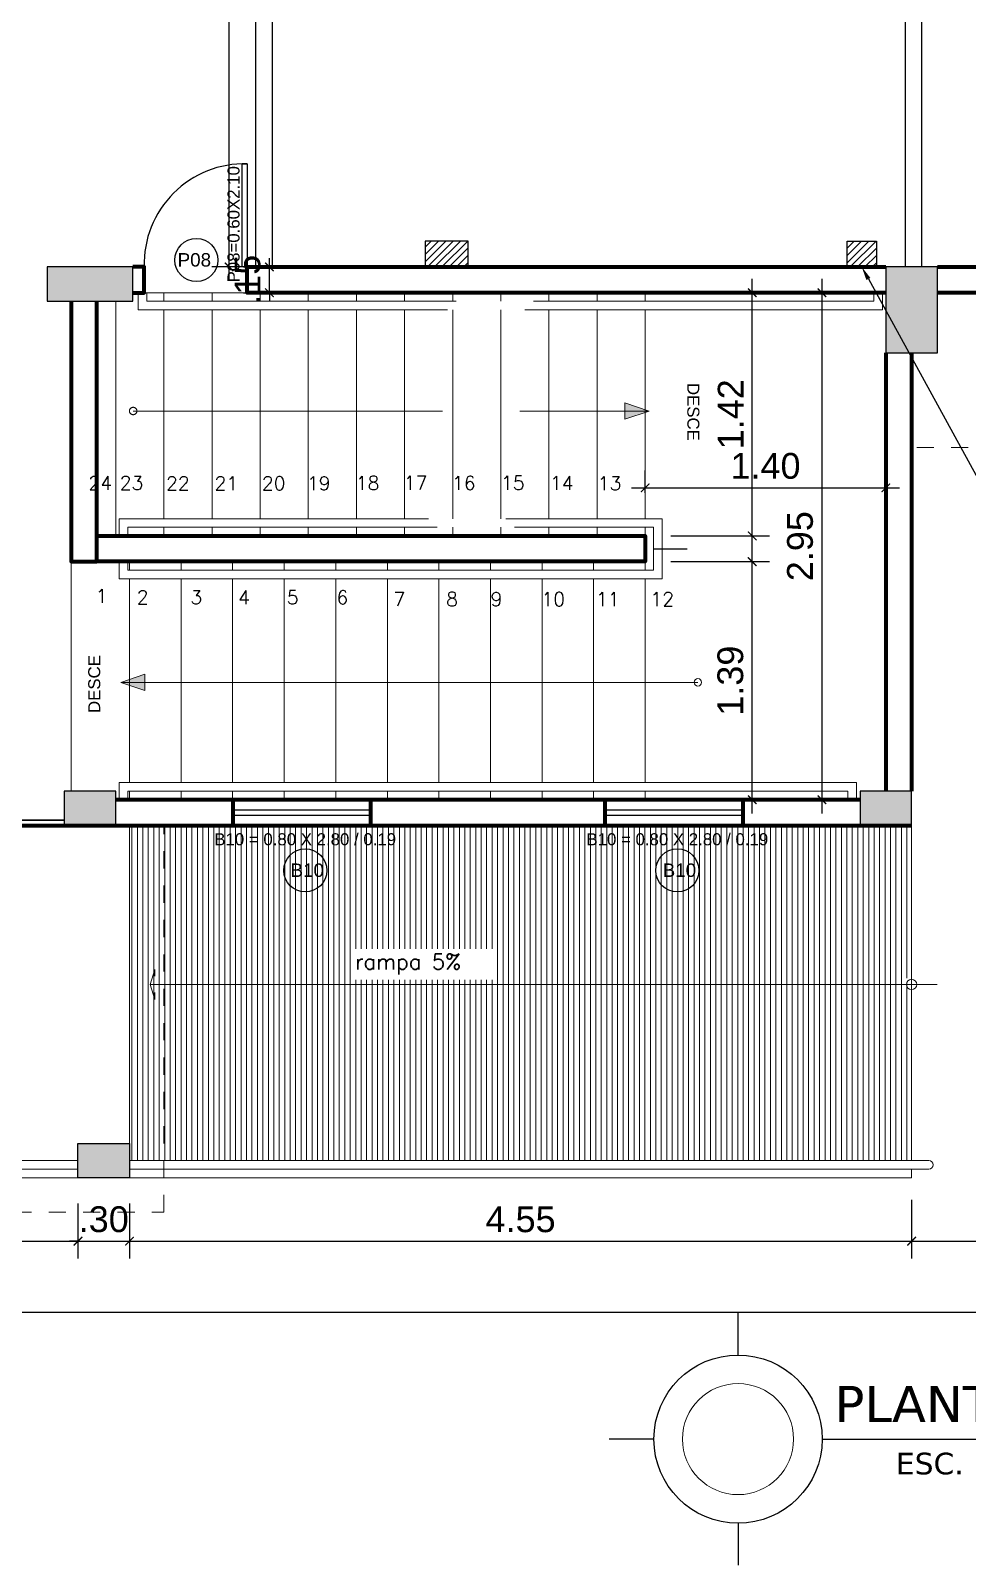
# Model space of a CAD drawing. Header units: metres. Extents: x -15851 to -15710, y 6781 to 6850.
# Drawn here: x -15801.62 to -15796.17, y 6814.26 to 6823.19 of the extents above; entities that cross this region are included whole.
import ezdxf
from ezdxf import colors
from ezdxf.entities.mleader import LeaderData, LeaderLine
from ezdxf.math import Vec2, Vec3

# ---------------------------------------------------------------- set-up
doc = ezdxf.new("R2010")
doc.units = ezdxf.units.M
doc.linetypes.add('ACAD_ISO02W100', pattern=[15, 12, -3])
doc.linetypes.add('HIDDEN', pattern=[0.375, 0.25, -0.125])
for name, color, linetype in [('3', 3, 'Continuous'), ('ARCO', 1, 'Continuous'), ('Divisórias de Gesso Acartonado', 42, 'Continuous'), ('ESQUADRIAS', 2, 'Continuous'), ('pilares', 253, 'Continuous'), ('Shafts', 1, 'Continuous'), ('TEXTO', 7, 'Continuous'), ('Texto Esquadrias', 7, 'Continuous')]:
    doc.layers.add(name, color=color, linetype=linetype)
for name, color, linetype, lineweight in [('cota', 18, 'Continuous', 9), ('hachura interna', 49, 'Continuous', 9), ('linha', 1, 'Continuous', 9), ('Linha 1', 1, 'Continuous', 13), ('Linha 2', 2, 'Continuous', 20), ('linha2', 2, 'Continuous', 20), ('parede', 8, 'Continuous', 80), ('parede-0', 1, 'Continuous', 30), ('PISO', 8, 'Continuous', 13), ('projeção', 25, 'ACAD_ISO02W100', 9)]:
    doc.layers.add(name, color=color, linetype=linetype, lineweight=lineweight)
doc.styles.add('AMBI', font='arial.ttf')
doc.styles.add('arial', font='arial.ttf')
doc.styles.add('romans', font='romans.shx')
doc.styles.add('VERDANA', font='verdana.ttf')
doc.dimstyles.new('1-50', dxfattribs={"dimtxt": 0.15, "dimasz": 0.05, "dimexe": 0.1, "dimexo": 0.15, "dimgap": 0.05, "dimtad": 1, "dimzin": 4, "dimdsep": 46, "dimtxsty": 'arial', "dimblk": 'ARCHTICK', "dimcen": 0, "dimdle": 0.08, "dimclrd": 256, "dimclre": 256, "dimclrt": 256, "dimadec": 1, "dimazin": 0, "dimtfac": 1, "dimtix": 1, "dimtmove": 0, "dimatfit": 0, "dimldrblk": 'ARCHTICK', "dimfxl": 1, "dimtolj": 1, "dimarcsym": 0})
pattern_1 = [(45, (1.399288, -0.671344), (-0.021213203436, 0.021213203436), [])]

# ---------------------------------------------------------------- blocks, each defined once
blk = doc.blocks.new('_ArchTick')
at = {"color": 0, "linetype": 'ByBlock', "const_width": 0.15}
blk.add_lwpolyline([(-0.5, -0.5), (0.5, 0.5)], dxfattribs=at)
blk = doc.blocks.new('*D678')
at = {"layer": 'cota', "lineweight": -2, "transparency": 16777216}
for p, q in [((-15797.4245, 6818.6373), (-15797.4245, 6820.1823)), ((-15797.8973, 6820.1023), (-15797.3245, 6820.1023)), ((-15797.5745, 6818.7173), (-15797.5245, 6818.7173))]:
    blk.add_line(p, q, dxfattribs=at)
at = {"layer": 'Defpoints', "color": 0, "transparency": 16777216}
for p in [(-15798.0473, 6820.1023), (-15797.4245, 6820.1023), (-15797.4245, 6818.7173)]:
    blk.add_point(p, dxfattribs=at)
at = {"layer": 'cota', "lineweight": -2, "transparency": 16777216, "xscale": 0.05, "yscale": 0.05, "zscale": 0.05}
for p, rotation in [((-15797.4245, 6820.1023), 90), ((-15797.4245, 6818.7173), 270)]:
    blk.add_blockref('_ArchTick', p, dxfattribs=dict(at, rotation=rotation))
at = {"layer": 'cota', "transparency": 16777216, "insert": (-15797.5511, 6819.4098), "char_height": 0.15, "attachment_point": 5, "rotation": 90, "style": 'arial'}
blk.add_mtext('\\A1;1.39', dxfattribs=at)
blk = doc.blocks.new('*D679')
at = {"layer": 'Defpoints', "color": 0, "ltscale": 0.15, "transparency": 16777216}
for p in [(-15797.4245, 6821.6673), (-15797.4245, 6821.6673), (-15798.0473, 6820.2523)]:
    blk.add_point(p, dxfattribs=at)
at = {"layer": 'projeção', "lineweight": -2, "ltscale": 0.15, "transparency": 16777216}
for p, q in [((-15797.5745, 6821.6673), (-15797.5245, 6821.6673)), ((-15797.4245, 6820.1723), (-15797.4245, 6821.7473)), ((-15797.8973, 6820.2523), (-15797.3245, 6820.2523))]:
    blk.add_line(p, q, dxfattribs=at)
at = {"layer": 'projeção', "lineweight": -2, "ltscale": 0.15, "transparency": 16777216, "xscale": 0.05, "yscale": 0.05, "zscale": 0.05}
for p, rotation in [((-15797.4245, 6821.6673), 90), ((-15797.4245, 6820.2523), 270)]:
    blk.add_blockref('_ArchTick', p, dxfattribs=dict(at, rotation=rotation))
at = {"layer": 'projeção', "ltscale": 0.15, "transparency": 16777216, "insert": (-15797.5498, 6820.9598), "char_height": 0.15, "attachment_point": 5, "rotation": 90, "style": 'arial'}
blk.add_mtext('\\A1;1.42', dxfattribs=at)
blk = doc.blocks.new('*D590')
at = {"layer": 'cota', "lineweight": -2, "transparency": 16777216}
for p, q in [((-15797.0417, 6821.6673), (-15797.1192, 6821.6673)), ((-15797.0192, 6821.7473), (-15797.0192, 6818.6373)), ((-15797.0417, 6818.7173), (-15797.1192, 6818.7173))]:
    blk.add_line(p, q, dxfattribs=at)
at = {"layer": 'Defpoints', "color": 0, "transparency": 16777216}
for p in [(-15796.8917, 6821.6673), (-15797.0192, 6818.7173), (-15796.8917, 6818.7173)]:
    blk.add_point(p, dxfattribs=at)
at = {"layer": 'cota', "lineweight": -2, "transparency": 16777216, "xscale": 0.05, "yscale": 0.05, "zscale": 0.05}
for p, rotation in [((-15797.0192, 6821.6673), 90), ((-15797.0192, 6818.7173), 270)]:
    blk.add_blockref('_ArchTick', p, dxfattribs=dict(at, rotation=rotation))
at = {"layer": 'cota', "transparency": 16777216, "insert": (-15797.1458, 6820.1923), "char_height": 0.15, "attachment_point": 5, "rotation": 90, "style": 'arial'}
blk.add_mtext('\\A1;2.95', dxfattribs=at)
blk = doc.blocks.new('*D591')
at = {"layer": 'cota', "lineweight": -2, "transparency": 16777216}
for p, q in [((-15797.0417, 6821.6673), (-15797.1192, 6821.6673)), ((-15797.0192, 6821.7473), (-15797.0192, 6818.6373)), ((-15797.0417, 6818.7173), (-15797.1192, 6818.7173))]:
    blk.add_line(p, q, dxfattribs=at)
at = {"layer": 'Defpoints', "color": 0, "transparency": 16777216}
for p in [(-15796.8917, 6821.6673), (-15797.0192, 6818.7173), (-15796.8917, 6818.7173)]:
    blk.add_point(p, dxfattribs=at)
at = {"layer": 'cota', "lineweight": -2, "transparency": 16777216, "xscale": 0.05, "yscale": 0.05, "zscale": 0.05}
for p, rotation in [((-15797.0192, 6821.6673), 90), ((-15797.0192, 6818.7173), 270)]:
    blk.add_blockref('_ArchTick', p, dxfattribs=dict(at, rotation=rotation))
at = {"layer": 'cota', "transparency": 16777216, "insert": (-15797.1458, 6820.1923), "char_height": 0.15, "attachment_point": 5, "rotation": 90, "style": 'arial'}
blk.add_mtext('\\A1;2.95', dxfattribs=at)
blk = doc.blocks.new('*D589')
at = {"layer": 'Defpoints', "color": 0, "ltscale": 0.15, "transparency": 16777216}
for p in [(-15796.6473, 6820.5321), (-15796.6473, 6820.5321), (-15798.0473, 6820.3523)]:
    blk.add_point(p, dxfattribs=at)
at = {"layer": 'projeção', "lineweight": -2, "ltscale": 0.15, "transparency": 16777216}
for p, q in [((-15796.6473, 6820.6821), (-15796.6473, 6820.6321)), ((-15798.0473, 6820.5023), (-15798.0473, 6820.6321)), ((-15798.1273, 6820.5321), (-15796.5673, 6820.5321))]:
    blk.add_line(p, q, dxfattribs=at)
at = {"layer": 'projeção', "lineweight": -2, "ltscale": 0.15, "transparency": 16777216, "xscale": 0.05, "yscale": 0.05, "zscale": 0.05, "rotation": 180}
blk.add_blockref('_ArchTick', (-15798.0473, 6820.5321), dxfattribs=at)
at = {"layer": 'projeção', "lineweight": -2, "ltscale": 0.15, "transparency": 16777216, "xscale": 0.05, "yscale": 0.05, "zscale": 0.05}
blk.add_blockref('_ArchTick', (-15796.6473, 6820.5321), dxfattribs=at)
at = {"layer": 'projeção', "ltscale": 0.15, "transparency": 16777216, "insert": (-15797.3473, 6820.6587), "char_height": 0.15, "attachment_point": 5, "style": 'arial'}
blk.add_mtext('\\A1;1.40', dxfattribs=at)
blk = doc.blocks.new('sdfsf')
at = {"layer": 'linha'}
h = blk.add_hatch(color=256, dxfattribs=at)
h.dxf.hatch_style = 1
h.paths.add_polyline_path([(-15784.0211, 6819.7683), (-15784.1609, 6819.7214), (-15784.0211, 6819.7214)])
h.paths.add_polyline_path([(-15784.0211, 6819.7214), (-15784.1609, 6819.7214), (-15784.0211, 6819.6745)])
blk.add_line((-15780.8034, 6819.7214), (-15784.1609, 6819.7214), dxfattribs=at)
blk.add_lwpolyline([(-15784.0211, 6819.6745), (-15784.1609, 6819.7214), (-15784.0211, 6819.7683)], close=True, dxfattribs=at)
blk.add_circle((-15780.8034, 6819.7214), 0.0216, dxfattribs=at)
blk = doc.blocks.new('*D606')
at = {"layer": 'cota', "lineweight": -2, "transparency": 16777216}
for p, q in [((-15796.4973, 6816.3883), (-15796.4973, 6816.0486)), ((-15791.8673, 6816.3883), (-15791.8673, 6816.0486)), ((-15796.5773, 6816.1486), (-15791.7873, 6816.1486))]:
    blk.add_line(p, q, dxfattribs=at)
at = {"layer": 'Defpoints', "color": 0, "transparency": 16777216}
for p in [(-15796.4973, 6816.5383), (-15791.8673, 6816.5383), (-15791.8673, 6816.1486)]:
    blk.add_point(p, dxfattribs=at)
at = {"layer": 'cota', "lineweight": -2, "transparency": 16777216, "xscale": 0.05, "yscale": 0.05, "zscale": 0.05, "rotation": 180}
blk.add_blockref('_ArchTick', (-15796.4973, 6816.1486), dxfattribs=at)
at = {"layer": 'cota', "lineweight": -2, "transparency": 16777216, "xscale": 0.05, "yscale": 0.05, "zscale": 0.05}
blk.add_blockref('_ArchTick', (-15791.8673, 6816.1486), dxfattribs=at)
at = {"layer": 'cota', "transparency": 16777216, "insert": (-15794.1823, 6816.2753), "char_height": 0.15, "attachment_point": 5, "style": 'arial'}
blk.add_mtext('\\A1;4.63', dxfattribs=at)
blk = doc.blocks.new('*D608')
at = {"layer": 'cota', "lineweight": -2, "transparency": 16777216}
for p, q in [((-15815.7673, 6816.5383), (-15815.7673, 6815.6363)), ((-15791.5673, 6816.5383), (-15791.5673, 6815.6363)), ((-15815.8473, 6815.7363), (-15791.4873, 6815.7363))]:
    blk.add_line(p, q, dxfattribs=at)
at = {"layer": 'Defpoints', "color": 0, "transparency": 16777216}
for p in [(-15815.7673, 6816.6883), (-15791.5673, 6816.6883), (-15791.5673, 6815.7363)]:
    blk.add_point(p, dxfattribs=at)
at = {"layer": 'cota', "lineweight": -2, "transparency": 16777216, "xscale": 0.05, "yscale": 0.05, "zscale": 0.05, "rotation": 180}
blk.add_blockref('_ArchTick', (-15815.7673, 6815.7363), dxfattribs=at)
at = {"layer": 'cota', "lineweight": -2, "transparency": 16777216, "xscale": 0.05, "yscale": 0.05, "zscale": 0.05}
blk.add_blockref('_ArchTick', (-15791.5673, 6815.7363), dxfattribs=at)
at = {"layer": 'cota', "transparency": 16777216, "insert": (-15803.6673, 6815.8629), "char_height": 0.15, "attachment_point": 5, "style": 'arial'}
blk.add_mtext('\\A1;24.20', dxfattribs=at)
blk = doc.blocks.new('*D625')
at = {"layer": 'cota', "lineweight": -2, "transparency": 16777216}
for p, q in [((-15800.2336, 6821.8173), (-15800.2336, 6821.8673)), ((-15800.3836, 6821.8173), (-15800.3336, 6821.8173)), ((-15800.2336, 6821.6673), (-15800.2336, 6821.8173)), ((-15800.3836, 6821.6673), (-15800.3336, 6821.6673)), ((-15800.2336, 6821.6673), (-15800.2336, 6821.6173))]:
    blk.add_line(p, q, dxfattribs=at)
at = {"layer": 'Defpoints', "color": 0, "transparency": 16777216}
for p in [(-15800.2336, 6821.8173), (-15800.2336, 6821.8173), (-15800.2336, 6821.6673)]:
    blk.add_point(p, dxfattribs=at)
at = {"layer": 'cota', "lineweight": -2, "transparency": 16777216, "xscale": 0.05, "yscale": 0.05, "zscale": 0.05}
for p, rotation in [((-15800.2336, 6821.8173), 270), ((-15800.2336, 6821.6673), 90)]:
    blk.add_blockref('_ArchTick', p, dxfattribs=dict(at, rotation=rotation))
at = {"layer": 'cota', "transparency": 16777216, "insert": (-15800.3602, 6821.7423), "char_height": 0.15, "attachment_point": 5, "rotation": 90, "style": 'arial'}
blk.add_mtext('\\A1;.15', dxfattribs=at)
blk = doc.blocks.new('*D626')
at = {"layer": 'cota', "lineweight": -2, "transparency": 16777216}
for p, q in [((-15800.4684, 6821.7373), (-15800.4684, 6827.4973)), ((-15800.6184, 6827.4173), (-15800.5684, 6827.4173)), ((-15800.3836, 6821.8173), (-15800.5684, 6821.8173))]:
    blk.add_line(p, q, dxfattribs=at)
at = {"layer": 'Defpoints', "color": 0, "transparency": 16777216}
for p in [(-15800.4684, 6827.4173), (-15800.4684, 6827.4173), (-15800.2336, 6821.8173)]:
    blk.add_point(p, dxfattribs=at)
at = {"layer": 'cota', "lineweight": -2, "transparency": 16777216, "xscale": 0.05, "yscale": 0.05, "zscale": 0.05}
for p, rotation in [((-15800.4684, 6827.4173), 90), ((-15800.4684, 6821.8173), 270)]:
    blk.add_blockref('_ArchTick', p, dxfattribs=dict(at, rotation=rotation))
at = {"layer": 'cota', "transparency": 16777216, "insert": (-15800.595, 6824.6173), "char_height": 0.15, "attachment_point": 5, "rotation": 90, "style": 'arial'}
blk.add_mtext('\\A1;5.60', dxfattribs=at)
blk = doc.blocks.new('*D683')
at = {"layer": 'cota', "lineweight": -2, "transparency": 16777216}
for p, q in [((-15803.8173, 6816.3673), (-15803.8173, 6816.0486)), ((-15801.3473, 6816.3673), (-15801.3473, 6816.0486)), ((-15803.8973, 6816.1486), (-15801.2673, 6816.1486))]:
    blk.add_line(p, q, dxfattribs=at)
at = {"layer": 'Defpoints', "color": 0, "transparency": 16777216}
for p in [(-15803.8173, 6816.5173), (-15801.3473, 6816.5173), (-15801.3473, 6816.1486)]:
    blk.add_point(p, dxfattribs=at)
at = {"layer": 'cota', "lineweight": -2, "transparency": 16777216, "xscale": 0.05, "yscale": 0.05, "zscale": 0.05, "rotation": 180}
blk.add_blockref('_ArchTick', (-15803.8173, 6816.1486), dxfattribs=at)
at = {"layer": 'cota', "lineweight": -2, "transparency": 16777216, "xscale": 0.05, "yscale": 0.05, "zscale": 0.05}
blk.add_blockref('_ArchTick', (-15801.3473, 6816.1486), dxfattribs=at)
at = {"layer": 'cota', "transparency": 16777216, "insert": (-15802.5823, 6816.2739), "char_height": 0.15, "attachment_point": 5, "style": 'arial'}
blk.add_mtext('\\A1;2.47', dxfattribs=at)
blk = doc.blocks.new('*D684')
at = {"layer": 'cota', "lineweight": -2, "transparency": 16777216}
for p, q in [((-15801.3473, 6816.3673), (-15801.3473, 6816.0486)), ((-15801.0473, 6816.3673), (-15801.0473, 6816.0486)), ((-15801.3473, 6816.1486), (-15801.3973, 6816.1486)), ((-15801.3473, 6816.1486), (-15801.0473, 6816.1486)), ((-15801.0473, 6816.1486), (-15800.9973, 6816.1486))]:
    blk.add_line(p, q, dxfattribs=at)
at = {"layer": 'Defpoints', "color": 0, "transparency": 16777216}
for p in [(-15801.3473, 6816.5173), (-15801.0473, 6816.5173), (-15801.0473, 6816.1486)]:
    blk.add_point(p, dxfattribs=at)
at = {"layer": 'cota', "lineweight": -2, "transparency": 16777216, "xscale": 0.05, "yscale": 0.05, "zscale": 0.05}
blk.add_blockref('_ArchTick', (-15801.3473, 6816.1486), dxfattribs=at)
at = {"layer": 'cota', "lineweight": -2, "transparency": 16777216, "xscale": 0.05, "yscale": 0.05, "zscale": 0.05, "rotation": 180}
blk.add_blockref('_ArchTick', (-15801.0473, 6816.1486), dxfattribs=at)
at = {"layer": 'cota', "transparency": 16777216, "insert": (-15801.1973, 6816.2753), "char_height": 0.15, "attachment_point": 5, "style": 'arial'}
blk.add_mtext('\\A1;.30', dxfattribs=at)
blk = doc.blocks.new('*D685')
at = {"layer": 'cota', "lineweight": -2, "transparency": 16777216}
for p, q in [((-15801.0473, 6816.3673), (-15801.0473, 6816.0486)), ((-15796.4973, 6816.3673), (-15796.4973, 6816.0486)), ((-15801.1273, 6816.1486), (-15796.4173, 6816.1486))]:
    blk.add_line(p, q, dxfattribs=at)
at = {"layer": 'Defpoints', "color": 0, "transparency": 16777216}
for p in [(-15801.0473, 6816.5173), (-15796.4973, 6816.5173), (-15796.4973, 6816.1486)]:
    blk.add_point(p, dxfattribs=at)
at = {"layer": 'cota', "lineweight": -2, "transparency": 16777216, "xscale": 0.05, "yscale": 0.05, "zscale": 0.05, "rotation": 180}
blk.add_blockref('_ArchTick', (-15801.0473, 6816.1486), dxfattribs=at)
at = {"layer": 'cota', "lineweight": -2, "transparency": 16777216, "xscale": 0.05, "yscale": 0.05, "zscale": 0.05}
blk.add_blockref('_ArchTick', (-15796.4973, 6816.1486), dxfattribs=at)
at = {"layer": 'cota', "transparency": 16777216, "insert": (-15798.7723, 6816.2749), "char_height": 0.15, "attachment_point": 5, "style": 'arial'}
blk.add_mtext('\\A1;4.55', dxfattribs=at)

msp = doc.modelspace()

# ---------------------------------------------------------------- hatches: boundary and pattern name
at = {"layer": 'hachura interna'}
h = msp.add_hatch(dxfattribs=at)
h.set_pattern_fill('LINE', color=256, scale=0.01, angle=90, style=0)
h.set_pattern_definition([(90, (-15592.18182, 6752.189193), (-0.03175, 2e-18), [])])
edge = h.paths.add_edge_path()
edge.add_arc((-15796.4973, 6817.6673), 0.03, 180, 270, ccw=False)
edge.add_arc((-15796.4973, 6817.6673), 0.03, 90, 180, ccw=False)
edge.add_line((-15796.4973, 6817.6973), (-15796.4973, 6818.5673))
edge.add_line((-15796.4973, 6818.5673), (-15801.0473, 6818.5673))
edge.add_line((-15801.0473, 6818.5673), (-15801.0473, 6816.6173))
edge.add_line((-15801.0473, 6816.6173), (-15796.4973, 6816.6173))
edge.add_line((-15796.4973, 6816.6173), (-15796.4973, 6817.6373))
h.paths.add_polyline_path([(-15799.7482, 6817.6699), (-15798.9082, 6817.6699), (-15798.9082, 6817.8499), (-15799.7482, 6817.8499)], flags=16)
at = {"layer": 'pilares'}
h = msp.add_hatch(color=256, dxfattribs=at)
h.paths.add_polyline_path([(-15796.4973, 6818.7673), (-15796.7973, 6818.7673), (-15796.7973, 6818.5673), (-15796.4973, 6818.5673)])
h.paths.add_polyline_path([(-15801.1273, 6818.7673), (-15801.4273, 6818.7673), (-15801.4273, 6818.5673), (-15801.1273, 6818.5673)])
h.paths.add_polyline_path([(-15803.8173, 6818.7673), (-15804.1173, 6818.7673), (-15804.1173, 6818.5673), (-15803.8173, 6818.5673)])
h.paths.add_polyline_path([(-15805.9073, 6821.8173), (-15806.2073, 6821.8173), (-15806.2073, 6821.3173), (-15805.9073, 6821.3173)])
h.paths.add_polyline_path([(-15810.6873, 6821.8173), (-15810.9873, 6821.8173), (-15810.9873, 6821.3173), (-15810.6873, 6821.3173)])
h.paths.add_polyline_path([(-15815.4673, 6821.8173), (-15815.7673, 6821.8173), (-15815.7673, 6821.3173), (-15815.4673, 6821.3173)])
h.paths.add_polyline_path([(-15815.4673, 6827.9173), (-15815.7673, 6827.9173), (-15815.7673, 6827.4173), (-15815.4673, 6827.4173)])
h.paths.add_polyline_path([(-15810.6873, 6827.9173), (-15810.9873, 6827.9173), (-15810.9873, 6827.4173), (-15810.6873, 6827.4173)])
h.paths.add_polyline_path([(-15805.9073, 6827.9173), (-15806.2073, 6827.9173), (-15806.2073, 6827.4173), (-15805.9073, 6827.4173)])
h.paths.add_polyline_path([(-15801.1273, 6827.9173), (-15801.4273, 6827.9173), (-15801.4273, 6827.4173), (-15801.1273, 6827.4173)])
h.paths.add_polyline_path([(-15796.3473, 6827.9173), (-15796.6473, 6827.9173), (-15796.6473, 6827.4173), (-15796.3473, 6827.4173)])
h.paths.add_polyline_path([(-15796.3473, 6821.8173), (-15796.6473, 6821.8173), (-15796.6473, 6821.3173), (-15796.3473, 6821.3173)])
h.paths.add_polyline_path([(-15791.5673, 6821.8173), (-15791.8673, 6821.8173), (-15791.8673, 6821.3173), (-15791.5673, 6821.3173)])
h.paths.add_polyline_path([(-15791.5673, 6827.9173), (-15791.8673, 6827.9173), (-15791.8673, 6827.4173), (-15791.5673, 6827.4173)])
h.paths.add_polyline_path([(-15791.5673, 6834.1473), (-15791.8673, 6834.1473), (-15791.8673, 6833.6473), (-15791.5673, 6833.6473)])
h.paths.add_polyline_path([(-15796.3473, 6834.1473), (-15796.6473, 6834.1473), (-15796.6473, 6833.6473), (-15796.3473, 6833.6473)])
h.paths.add_polyline_path([(-15798.6773, 6832.1673), (-15798.9773, 6832.1673), (-15798.9773, 6831.9673), (-15798.6773, 6831.9673)])
h.paths.add_polyline_path([(-15801.2423, 6834.1473), (-15801.5423, 6834.1473), (-15801.5423, 6833.6473), (-15801.2423, 6833.6473)])
h.paths.add_polyline_path([(-15805.7123, 6834.1473), (-15806.0123, 6834.1473), (-15806.0123, 6833.6473), (-15805.7123, 6833.6473)])
h.paths.add_polyline_path([(-15803.5173, 6832.1673), (-15803.8173, 6832.1673), (-15803.8173, 6831.9673), (-15803.5173, 6831.9673)])
h.paths.add_polyline_path([(-15808.3573, 6832.1673), (-15808.6573, 6832.1673), (-15808.6573, 6831.9673), (-15808.3573, 6831.9673)])
h.paths.add_polyline_path([(-15810.6873, 6834.1473), (-15810.9873, 6834.1473), (-15810.9873, 6833.6473), (-15810.6873, 6833.6473)])
h.paths.add_polyline_path([(-15815.4673, 6834.1473), (-15815.7673, 6834.1473), (-15815.7673, 6833.6473), (-15815.4673, 6833.6473)])
h.paths.add_polyline_path([(-15810.3373, 6837.5973), (-15810.7373, 6837.5973), (-15810.7373, 6837.3973), (-15810.3373, 6837.3973)])
h.paths.add_polyline_path([(-15805.8573, 6837.5973), (-15806.2573, 6837.5973), (-15806.2573, 6837.3973), (-15805.8573, 6837.3973)])
h.paths.add_polyline_path([(-15801.0773, 6837.5973), (-15801.4773, 6837.5973), (-15801.4773, 6837.3973), (-15801.0773, 6837.3973)])
h.paths.add_polyline_path([(-15796.6073, 6837.5973), (-15797.0073, 6837.5973), (-15797.0073, 6837.3973), (-15796.6073, 6837.3973)])
for points in [[(-15801.0273, 6821.8173), (-15801.5273, 6821.8173), (-15801.5273, 6821.6173), (-15801.0273, 6821.6173)], [(-15801.0473, 6816.7173), (-15801.3473, 6816.7173), (-15801.3473, 6816.5173), (-15801.0473, 6816.5173)]]:
    msp.add_hatch(color=256, dxfattribs=at).paths.add_polyline_path(points)
at = {"layer": 'projeção', "ltscale": 0.15}
h = msp.add_hatch(color=256, dxfattribs=at)
h.dxf.hatch_style = 1
h.paths.add_polyline_path([(-15798.1649, 6820.932), (-15798.025, 6820.9788), (-15798.1649, 6820.9788)])
h.paths.add_polyline_path([(-15798.1649, 6820.9788), (-15798.025, 6820.9788), (-15798.1649, 6821.0257)])
at = {"layer": 'Shafts'}
h = msp.add_hatch(dxfattribs=at)
h.set_pattern_fill('_USER', color=256, scale=0.03, angle=45, style=0, pattern_type=0)
h.set_pattern_definition(pattern_1)
h.paths.add_polyline_path([(-15799.0773, 6821.9673), (-15799.3273, 6821.9673), (-15799.3273, 6821.8173), (-15799.0773, 6821.8173)])
h = msp.add_hatch(dxfattribs=at)
h.set_pattern_fill('_USER', color=256, scale=0.03, angle=45, style=0, pattern_type=0)
h.set_pattern_definition(pattern_1)
h.paths.add_polyline_path([(-15796.7023, 6821.9673), (-15796.8723, 6821.9673), (-15796.8723, 6821.8173), (-15796.7023, 6821.8173)])

# ---------------------------------------------------------------- linework, layer by layer
at = {"layer": '3'}
for p, q in [((-15797.5071, 6815.4862), (-15797.5071, 6815.731)), ((-15797.9965, 6814.9967), (-15798.2578, 6814.9967)), ((-15797.0176, 6814.9967), (-15792.2856, 6814.9967)), ((-15797.5071, 6814.5073), (-15797.5071, 6814.2625))]:
    msp.add_line(p, q, dxfattribs=at)
msp.add_circle((-15797.5071, 6814.9967), 0.4895, dxfattribs=at)
at = {"layer": 'ARCO'}
msp.add_arc((-15800.3773, 6821.8323), 0.5852, 88.5312, 181.4688, dxfattribs=at)
at = {"layer": 'Divisórias de Gesso Acartonado'}
for p, q in [((-15796.5323, 6821.8173), (-15796.5323, 6827.4173)), ((-15796.4373, 6821.8173), (-15796.4373, 6827.4173))]:
    msp.add_line(p, q, dxfattribs=at)
msp.add_lwpolyline([(-15800.3123, 6821.8173), (-15800.3123, 6824.0223), (-15800.3123, 6824.0223), (-15800.2173, 6824.0223), (-15800.2173, 6823.9523), (-15798.9973, 6823.9523), (-15798.9973, 6827.1017), (-15798.0081, 6827.6823), (-15797.7723, 6827.6823), (-15797.7723, 6827.5873), (-15797.9823, 6827.5873), (-15798.9023, 6827.0473), (-15798.9023, 6823.8573), (-15800.2173, 6823.8573), (-15800.2173, 6821.8173)], dxfattribs=at)
at = {"layer": 'ESQUADRIAS', "color": 1}
for p, q in [((-15800.4448, 6818.7173), (-15799.6448, 6818.7173)), ((-15798.2798, 6818.7173), (-15797.4798, 6818.7173)), ((-15799.6448, 6818.5673), (-15800.4448, 6818.5673)), ((-15797.4798, 6818.5673), (-15798.2798, 6818.5673))]:
    msp.add_line(p, q, dxfattribs=at)
at = {"layer": 'ESQUADRIAS'}
msp.add_lwpolyline([(-15800.3923, 6821.8173), (-15800.3923, 6822.4173), (-15800.3623, 6822.4173), (-15800.3623, 6821.8173)], close=True, dxfattribs=at)
at = {"layer": 'ESQUADRIAS', "linetype": 'ByBlock', "ltscale": 0.15}
for points in [[(-15799.6448, 6818.6573), (-15800.4448, 6818.6573), (-15800.4448, 6818.6273), (-15799.6448, 6818.6273)], [(-15797.4798, 6818.6573), (-15798.2798, 6818.6573), (-15798.2798, 6818.6273), (-15797.4798, 6818.6273)]]:
    msp.add_lwpolyline(points, close=True, dxfattribs=at)
at = {"layer": 'linha'}
for p, q in [((-15801.3873, 6820.1023), (-15801.3873, 6818.7673)), ((-15801.0473, 6820.1023), (-15801.0473, 6820.0523)), ((-15800.7473, 6820.1023), (-15800.7473, 6820.0523)), ((-15800.4473, 6820.1023), (-15800.4473, 6820.0523)), ((-15800.1473, 6820.1023), (-15800.1473, 6820.0523)), ((-15799.8473, 6820.1023), (-15799.8473, 6820.0523)), ((-15799.5473, 6820.1023), (-15799.5473, 6820.0523)), ((-15799.2473, 6820.1023), (-15799.2473, 6820.0523)), ((-15798.9473, 6820.1023), (-15798.9473, 6820.0523)), ((-15798.6473, 6820.1023), (-15798.6473, 6820.0523)), ((-15798.3473, 6820.1023), (-15798.3473, 6820.0523)), ((-15798.0473, 6820.1023), (-15798.0473, 6820.0523)), ((-15801.0473, 6820.0023), (-15801.0473, 6818.8173)), ((-15801.0473, 6820.0023), (-15801.0473, 6818.8173)), ((-15800.7473, 6820.0023), (-15800.7473, 6818.8173)), ((-15800.4473, 6820.0023), (-15800.4473, 6818.8173)), ((-15800.1473, 6820.0023), (-15800.1473, 6818.8173)), ((-15799.8473, 6820.0023), (-15799.8473, 6818.8173)), ((-15799.5473, 6820.0023), (-15799.5473, 6818.8173)), ((-15799.2473, 6820.0023), (-15799.2473, 6818.8173)), ((-15798.9473, 6820.0023), (-15798.9473, 6818.8173)), ((-15798.6473, 6820.0023), (-15798.6473, 6818.8173)), ((-15798.3473, 6820.0023), (-15798.3473, 6818.8173)), ((-15798.0473, 6820.0023), (-15798.0473, 6818.8173)), ((-15801.0473, 6818.7673), (-15801.0473, 6818.7173)), ((-15801.0473, 6818.7673), (-15801.0473, 6818.7173)), ((-15800.7473, 6818.7673), (-15800.7473, 6818.7173)), ((-15800.7473, 6818.7673), (-15800.7473, 6818.7173)), ((-15800.4473, 6818.7673), (-15800.4473, 6818.7173)), ((-15800.4473, 6818.7673), (-15800.4473, 6818.7173)), ((-15800.1473, 6818.7673), (-15800.1473, 6818.7173)), ((-15800.1473, 6818.7673), (-15800.1473, 6818.7173)), ((-15799.8473, 6818.7673), (-15799.8473, 6818.7173)), ((-15799.8473, 6818.7673), (-15799.8473, 6818.7173)), ((-15799.5473, 6818.7673), (-15799.5473, 6818.7173)), ((-15799.2473, 6818.7673), (-15799.2473, 6818.7173)), ((-15798.9473, 6818.7673), (-15798.9473, 6818.7173)), ((-15798.6473, 6818.7673), (-15798.6473, 6818.7173)), ((-15798.3473, 6818.7673), (-15798.3473, 6818.7173)), ((-15798.0473, 6818.7673), (-15798.0473, 6818.7173)), ((-15801.0473, 6818.5673), (-15801.0473, 6816.7173)), ((-15796.4973, 6818.5673), (-15796.4973, 6816.6173)), ((-15801.3473, 6816.5173), (-15803.8173, 6816.5173)), ((-15801.0473, 6816.5673), (-15801.0473, 6816.5173)), ((-15796.4973, 6816.5173), (-15801.0473, 6816.5173)), ((-15796.4973, 6816.5673), (-15796.4973, 6816.5173))]:
    msp.add_line(p, q, dxfattribs=at)
at = {"layer": 'Linha 1'}
msp.add_line((-15800.9266, 6817.6423), (-15796.3494, 6817.6423), dxfattribs=at)
msp.add_lwpolyline([(-15800.8998, 6817.6898), (-15800.8998, 6817.7299), (-15800.9266, 6817.6423), (-15800.8998, 6817.5548), (-15800.8998, 6817.5949)], dxfattribs=at)
msp.add_circle((-15796.4973, 6817.6423), 0.03, dxfattribs=at)
at = {"layer": 'Linha 2'}
msp.add_lwpolyline([(-15801.4273, 6818.5673), (-15801.7273, 6818.5673), (-15801.7273, 6818.5973), (-15801.4273, 6818.5973)], close=True, dxfattribs=at)
msp.add_circle((-15797.5071, 6814.9967), 0.3231, dxfattribs=at)
at = {"layer": 'linha2'}
for p, q in [((-15801.3473, 6816.6173), (-15803.8173, 6816.6173)), ((-15796.3973, 6816.6173), (-15801.0473, 6816.6173)), ((-15801.3473, 6816.5673), (-15803.8173, 6816.5673)), ((-15796.3973, 6816.5673), (-15801.0473, 6816.5673))]:
    msp.add_line(p, q, dxfattribs=at)
for points in [[(-15801.1071, 6820.1023), (-15801.1071, 6820.0023), (-15797.9481, 6820.0023), (-15797.9481, 6820.1773)], [(-15797.9981, 6820.1773), (-15797.9981, 6820.0523), (-15801.0571, 6820.0523), (-15801.0571, 6820.1023)], [(-15801.1071, 6818.7173), (-15801.1071, 6818.8173), (-15797.6354, 6818.8173)], [(-15797.6354, 6818.8173), (-15796.8174, 6818.8173), (-15796.8174, 6818.7173)], [(-15801.0571, 6818.7173), (-15801.0571, 6818.7673), (-15797.6354, 6818.7673)], [(-15797.6354, 6818.7673), (-15796.8675, 6818.7673), (-15796.8675, 6818.7173)]]:
    msp.add_lwpolyline(points, dxfattribs=at)
msp.add_arc((-15796.3973, 6816.5923), 0.025, 270, 90, dxfattribs=at)
at = {"layer": 'parede'}
for p, q in [((-15796.6473, 6821.3173), (-15796.6473, 6818.7673)), ((-15796.4973, 6821.3173), (-15796.4973, 6818.7673)), ((-15801.7173, 6818.5673), (-15796.4973, 6818.5673))]:
    msp.add_line(p, q, dxfattribs=at)
for points in [[(-15801.0273, 6821.6673), (-15800.9623, 6821.6673), (-15800.9623, 6821.8173), (-15801.0273, 6821.8173)], [(-15796.6473, 6821.6673), (-15800.3623, 6821.6673), (-15800.3623, 6821.8173), (-15796.6473, 6821.8173)], [(-15796.3473, 6821.8173), (-15795.7023, 6821.8173), (-15795.7023, 6821.6673), (-15796.3473, 6821.6673)], [(-15801.3873, 6821.6173), (-15801.3873, 6820.1023), (-15801.2373, 6820.1023), (-15801.2373, 6821.6173)], [(-15796.7973, 6818.7173), (-15801.1273, 6818.7173)], [(-15801.1273, 6818.5673), (-15800.4448, 6818.5673), (-15800.4448, 6818.7173), (-15801.1273, 6818.7173)], [(-15796.7973, 6818.7173), (-15797.4798, 6818.7173), (-15797.4798, 6818.5673), (-15796.7973, 6818.5673)], [(-15801.1273, 6818.5673), (-15796.7973, 6818.5673)]]:
    msp.add_lwpolyline(points, dxfattribs=at)
for points in [[(-15801.2373, 6820.2523), (-15798.0473, 6820.2523), (-15798.0473, 6820.1023), (-15801.2373, 6820.1023)], [(-15798.2798, 6818.7173), (-15799.6448, 6818.7173), (-15799.6448, 6818.5673), (-15798.2798, 6818.5673)]]:
    msp.add_lwpolyline(points, close=True, dxfattribs=at)
at = {"layer": 'parede-0', "color": 2}
msp.add_line((-15803.8173, 6818.5973), (-15801.4273, 6818.5973), dxfattribs=at)
at = {"layer": 'pilares'}
for points in [[(-15801.5273, 6821.6173), (-15801.0273, 6821.6173), (-15801.0273, 6821.8173), (-15801.5273, 6821.8173)], [(-15796.6473, 6821.3173), (-15796.3473, 6821.3173), (-15796.3473, 6821.8173), (-15796.6473, 6821.8173)], [(-15801.4273, 6818.5673), (-15801.1273, 6818.5673), (-15801.1273, 6818.7673), (-15801.4273, 6818.7673)], [(-15796.7973, 6818.5673), (-15796.4973, 6818.5673), (-15796.4973, 6818.7673), (-15796.7973, 6818.7673)], [(-15801.3473, 6816.7173), (-15801.0473, 6816.7173), (-15801.0473, 6816.5173), (-15801.3473, 6816.5173)]]:
    msp.add_lwpolyline(points, close=True, dxfattribs=at)
at = {"layer": 'PISO'}
msp.add_line((-15800.9623, 6821.6673), (-15800.3623, 6821.6673), dxfattribs=at)
at = {"layer": 'projeção', "ltscale": 0.15}
for p, q in [((-15800.8473, 6821.6173), (-15800.8473, 6821.6673)), ((-15800.5673, 6821.6173), (-15800.5673, 6821.6673)), ((-15800.2873, 6821.6173), (-15800.2873, 6821.6673)), ((-15800.0073, 6821.6173), (-15800.0073, 6821.6673)), ((-15799.7273, 6821.6173), (-15799.7273, 6821.6673)), ((-15799.4473, 6821.6173), (-15799.4473, 6821.6673)), ((-15799.4473, 6821.6173), (-15799.4473, 6821.6673)), ((-15799.1673, 6821.6173), (-15799.1673, 6821.6673)), ((-15798.8873, 6821.6173), (-15798.8873, 6821.6673)), ((-15798.6073, 6821.6173), (-15798.6073, 6821.6673)), ((-15798.3273, 6821.6173), (-15798.3273, 6821.6673)), ((-15798.0473, 6821.6173), (-15798.0473, 6821.6673)), ((-15801.1273, 6820.2523), (-15801.1273, 6821.6173)), ((-15800.8473, 6820.3523), (-15800.8473, 6821.5673)), ((-15800.5673, 6820.3523), (-15800.5673, 6821.5673)), ((-15800.2873, 6820.3523), (-15800.2873, 6821.5673)), ((-15800.0073, 6820.3523), (-15800.0073, 6821.5673)), ((-15799.7273, 6820.3523), (-15799.7273, 6821.5673)), ((-15799.4473, 6820.3523), (-15799.4473, 6821.5673)), ((-15799.1673, 6820.3523), (-15799.1673, 6821.5673)), ((-15798.8873, 6820.3523), (-15798.8873, 6821.5673)), ((-15798.6073, 6820.3523), (-15798.6073, 6821.5673)), ((-15798.3273, 6820.3523), (-15798.3273, 6821.5673)), ((-15798.0473, 6820.3523), (-15798.0473, 6821.5673)), ((-15801.0263, 6820.9788), (-15798.025, 6820.9788)), ((-15800.8473, 6820.2523), (-15800.8473, 6820.3023)), ((-15800.5673, 6820.2523), (-15800.5673, 6820.3023)), ((-15800.2873, 6820.2523), (-15800.2873, 6820.3023)), ((-15800.0073, 6820.2523), (-15800.0073, 6820.3023)), ((-15799.7273, 6820.2523), (-15799.7273, 6820.3023)), ((-15799.4473, 6820.2523), (-15799.4473, 6820.3023)), ((-15799.1673, 6820.2523), (-15799.1673, 6820.3023)), ((-15798.8873, 6820.2523), (-15798.8873, 6820.3023)), ((-15798.6073, 6820.2523), (-15798.6073, 6820.3023)), ((-15798.3273, 6820.2523), (-15798.3273, 6820.3023)), ((-15798.0473, 6820.2523), (-15798.0473, 6820.3023))]:
    msp.add_line(p, q, dxfattribs=at)
for points in [[(-15800.9974, 6821.6673), (-15800.9974, 6821.5673), (-15797.6354, 6821.5673)], [(-15800.9474, 6821.6673), (-15800.9474, 6821.6173), (-15797.6354, 6821.6173)], [(-15797.6354, 6821.6173), (-15796.7174, 6821.6173), (-15796.7174, 6821.6673)], [(-15797.6354, 6821.5673), (-15796.6674, 6821.5673), (-15796.6674, 6821.6673)], [(-15801.1071, 6820.2532), (-15801.1071, 6820.3523), (-15797.9481, 6820.3523), (-15797.9481, 6820.1773)], [(-15801.0571, 6820.2523), (-15801.0571, 6820.3023), (-15797.9981, 6820.3023), (-15797.9981, 6820.1773)]]:
    msp.add_lwpolyline(points, dxfattribs=at)
at = {"layer": 'projeção', "linetype": 'HIDDEN', "ltscale": 0.15}
for points in [[(-15791.5673, 6821.3173), (-15791.5673, 6820.7673), (-15796.4973, 6820.7673)], [(-15804.1173, 6818.7673), (-15804.3173, 6818.7673), (-15804.3173, 6816.3173), (-15800.8473, 6816.3173), (-15800.8473, 6818.5673)]]:
    msp.add_lwpolyline(points, dxfattribs=at)
at = {"layer": 'projeção', "ltscale": 0.15}
msp.add_lwpolyline([(-15798.1649, 6821.0257), (-15798.025, 6820.9788), (-15798.1649, 6820.932)], close=True, dxfattribs=at)
msp.add_circle((-15801.0263, 6820.9788), 0.0216, dxfattribs=at)
at = {"layer": 'Shafts'}
for points in [[(-15799.3273, 6821.8173), (-15799.0773, 6821.8173), (-15799.0773, 6821.9673), (-15799.3273, 6821.9673)], [(-15796.7023, 6821.8173), (-15796.8723, 6821.8173), (-15796.8723, 6821.9673), (-15796.7023, 6821.9673)]]:
    msp.add_lwpolyline(points, close=True, dxfattribs=at)
at = {"layer": 'TEXTO'}
msp.add_line((-15797.9981, 6820.1773), (-15797.8025, 6820.1773), dxfattribs=at)
at = {"layer": 'Texto Esquadrias'}
for centre in [(-15800.6584, 6821.8571), (-15800.025, 6818.3057), (-15797.86, 6818.3057)]:
    msp.add_circle(centre, 0.1254, dxfattribs=at)

# ---------------------------------------------------------------- block references
at = {"layer": 'ESQUADRIAS', "color": 3}
msp.add_blockref('sdfsf', (-16.9372, -0.3213), dxfattribs=at)

# ---------------------------------------------------------------- texts
at = {"layer": 'TEXTO', "style": 'romans'}
for s, height, p in [('24', 0.08, (-15801.2858, 6820.5205)), ('23', 0.08, (-15801.1041, 6820.5205)), ('22', 0.08, (-15800.8347, 6820.5182)), ('21', 0.08, (-15800.5526, 6820.5182)), ('20', 0.08, (-15800.2772, 6820.5182)), ('19', 0.08, (-15800.0155, 6820.5181)), ('18', 0.08, (-15799.7306, 6820.5195)), ('17', 0.08, (-15799.4514, 6820.5208)), ('16', 0.08, (-15799.1708, 6820.5195)), ('15', 0.08, (-15798.8861, 6820.5208)), ('14', 0.08, (-15798.6017, 6820.5195)), ('13', 0.08, (-15798.323, 6820.5181)), ('1', 0.08, (-15801.244, 6819.8618)), ('2', 0.08, (-15801.005, 6819.8553)), ('3', 0.08, (-15800.6932, 6819.8553)), ('4', 0.08, (-15800.4156, 6819.8544)), ('5', 0.08, (-15800.1323, 6819.8544)), ('6', 0.08, (-15799.8429, 6819.8544)), ('7', 0.08, (-15799.5117, 6819.844)), ('8', 0.08, (-15799.2049, 6819.844)), ('9', 0.08, (-15798.9469, 6819.844)), ('10', 0.08, (-15798.6506, 6819.844)), ('11', 0.08, (-15798.3333, 6819.844)), ('12', 0.08, (-15798.0166, 6819.844)), ('rampa 5%%% ', 0.09, (-15799.7353, 6817.7299))]:
    msp.add_text(s, height=height, dxfattribs=at).set_placement(p)
at = {"layer": 'TEXTO', "linetype": 'Continuous', "style": 'VERDANA'}
for s, height, p in [('PLANTA BAIXA PAV. TÉRREO', 0.21, (-15796.9453, 6815.0964)), ('ESC. 1/50', 0.126, (-15796.5886, 6814.7917))]:
    msp.add_text(s, height=height, dxfattribs=at).set_placement(p)
at = {"layer": 'Texto Esquadrias', "char_height": 0.07, "style": 'AMBI'}
for s, insert, width, attachment_point, rotation in [('P08=0.60X2.10', (-15800.4774, 6822.4039), 0.699582, 3, 90), ('DESCE', (-15797.8032, 6820.8052), 0.27918, 9, 270), ('DESCE', (-15801.2166, 6819.5586), 0.27918, 9, 90)]:
    msp.add_mtext(s, dxfattribs=dict(at, insert=insert, width=width, attachment_point=attachment_point, rotation=rotation))
at = {"layer": 'Texto Esquadrias', "style": 'AMBI'}
for s, insert, char_height, width, attachment_point in [('P08', (-15800.5729, 6821.8976), 0.07833, 1.166286, 3), ('B10 = 0.80 X 2.80 / 0.19', (-15800.554, 6818.4511), 0.07, 1.100632, 7), ('B10 = 0.80 X 2.80 / 0.19', (-15798.389, 6818.4511), 0.07, 1.100632, 7), ('B10', (-15800.1106, 6818.3462), 0.07833, 0.193387, 1), ('B10', (-15797.9456, 6818.3462), 0.07833, 0.193387, 1)]:
    msp.add_mtext(s, dxfattribs=dict(at, insert=insert, char_height=char_height, width=width, attachment_point=attachment_point))

# ---------------------------------------------------------------- dimensions: what is measured, and where the dimension line sits
at = {"layer": 'cota'}
for base, p1, p2, picture, middle in [((-15800.4684, 6827.4173), (-15800.2336, 6821.8173), (-15800.4684, 6827.4173), '*D626', (-15800.595, 6824.6173)), ((-15800.2336, 6821.8173), (-15800.2336, 6821.6673), (-15800.2336, 6821.8173), '*D625', (-15800.3602, 6821.7423)), ((-15797.0192, 6818.7173), (-15796.8917, 6821.6673), (-15796.8917, 6818.7173), '*D590', (-15797.1458, 6820.1923)), ((-15797.0192, 6818.7173), (-15796.8917, 6821.6673), (-15796.8917, 6818.7173), '*D591', (-15797.1458, 6820.1923)), ((-15797.4244969167, 6820.1023295373), (-15797.4244969167, 6818.7173295373), (-15798.0472901986, 6820.1023295373), '*D678', (-15797.5511340245, 6819.4098295373))]:
    dim = msp.add_linear_dim(base=base, p1=p1, p2=p2, angle=90, dimstyle='1-50', dxfattribs=at)
    dim.commit()
    dim.dimension.update_dxf_attribs({"geometry": picture, "text_midpoint": middle})
for base, p1, p2, picture, middle in [((-15791.5673, 6815.7363), (-15815.7673, 6816.6883), (-15791.5673, 6816.6883), '*D608', (-15803.6673, 6815.8629)), ((-15801.3473, 6816.1486), (-15803.8173, 6816.5173), (-15801.3473, 6816.5173), '*D683', (-15802.5823, 6816.2739)), ((-15801.0473, 6816.1486), (-15801.3473, 6816.5173), (-15801.0473, 6816.5173), '*D684', (-15801.1973, 6816.2753)), ((-15796.4973, 6816.1486), (-15801.0473, 6816.5173), (-15796.4973, 6816.5173), '*D685', (-15798.7723, 6816.2749)), ((-15791.8673, 6816.1486), (-15796.4973, 6816.5383), (-15791.8673, 6816.5383), '*D606', (-15794.1823, 6816.2753))]:
    dim = msp.add_linear_dim(base=base, p1=p1, p2=p2, dimstyle='1-50', dxfattribs=at)
    dim.commit()
    dim.dimension.update_dxf_attribs({"geometry": picture, "text_midpoint": middle})
at = {"layer": 'projeção', "ltscale": 0.15}
dim = msp.add_linear_dim(base=(-15797.4244969167, 6821.6673295373), p1=(-15798.0472901986, 6820.2523295373), p2=(-15797.4244969167, 6821.6673295373), angle=90, dimstyle='1-50', dxfattribs=at)
dim.commit()
dim.dimension.update_dxf_attribs({"geometry": '*D679', "text_midpoint": (-15797.5498038744, 6820.9598295373)})
dim = msp.add_linear_dim(base=(-15796.6473, 6820.5321), p1=(-15798.0473, 6820.3523), p2=(-15796.6473, 6820.5321), dimstyle='1-50', dxfattribs=at)
dim.commit()
dim.dimension.update_dxf_attribs({"geometry": '*D589', "text_midpoint": (-15797.3473, 6820.6587)})

# ---------------------------------------------------------------- leaders
at = {"layer": 'Linha 1'}
ml = msp.add_multileader_mtext('Standard', dxfattribs=at)
ml.set_content('Enchimento \\Pem alvenaria', color=2, style='romans')
ml.set_leader_properties(color=1)
ml.build(insert=Vec2(0, 0))
ml.multileader.update_dxf_attribs({"text_right_attachment_type": 6, "dogleg_length": 3, "arrow_head_size": 0.08})
ctx = ml.context
ctx.base_point, ctx.char_height, ctx.arrow_head_size, ctx.landing_gap_size, ctx.plane_origin = Vec3(-15795.8361, 6820.1349), 0.1, 0.08, 0.05, Vec3(-15796.4381, 6821.0373)
ctx.right_attachment = 6
notes = []
notes.append((ctx, [(0, (1, 1, 0), (-15795.8661, 6820.1349), (1, 0), 0.03, [(0, [(-15796.7873, 6821.8173)], 0, [])])]))
ctx.mtext.insert, ctx.mtext.width, ctx.mtext.flow_direction = Vec3(-15795.7861, 6820.1849), 2.627266, 5
for ctx, leaders in notes:
    for number, flags, end, landing, length, lines in leaders:
        leader = LeaderData()
        leader.index, (leader.has_last_leader_line, leader.has_dogleg_vector, leader.attachment_direction) = number, flags
        leader.last_leader_point, leader.dogleg_vector, leader.dogleg_length = Vec3(end), Vec3(landing), length
        for number, points, colour, breaks in lines:
            line = LeaderLine()
            line.index, line.vertices, line.color, line.breaks = number, Vec3.list(points), colors.encode_raw_color(colour), breaks
            leader.lines.append(line)
        ctx.leaders.append(leader)

doc.saveas('drawing.dxf')
